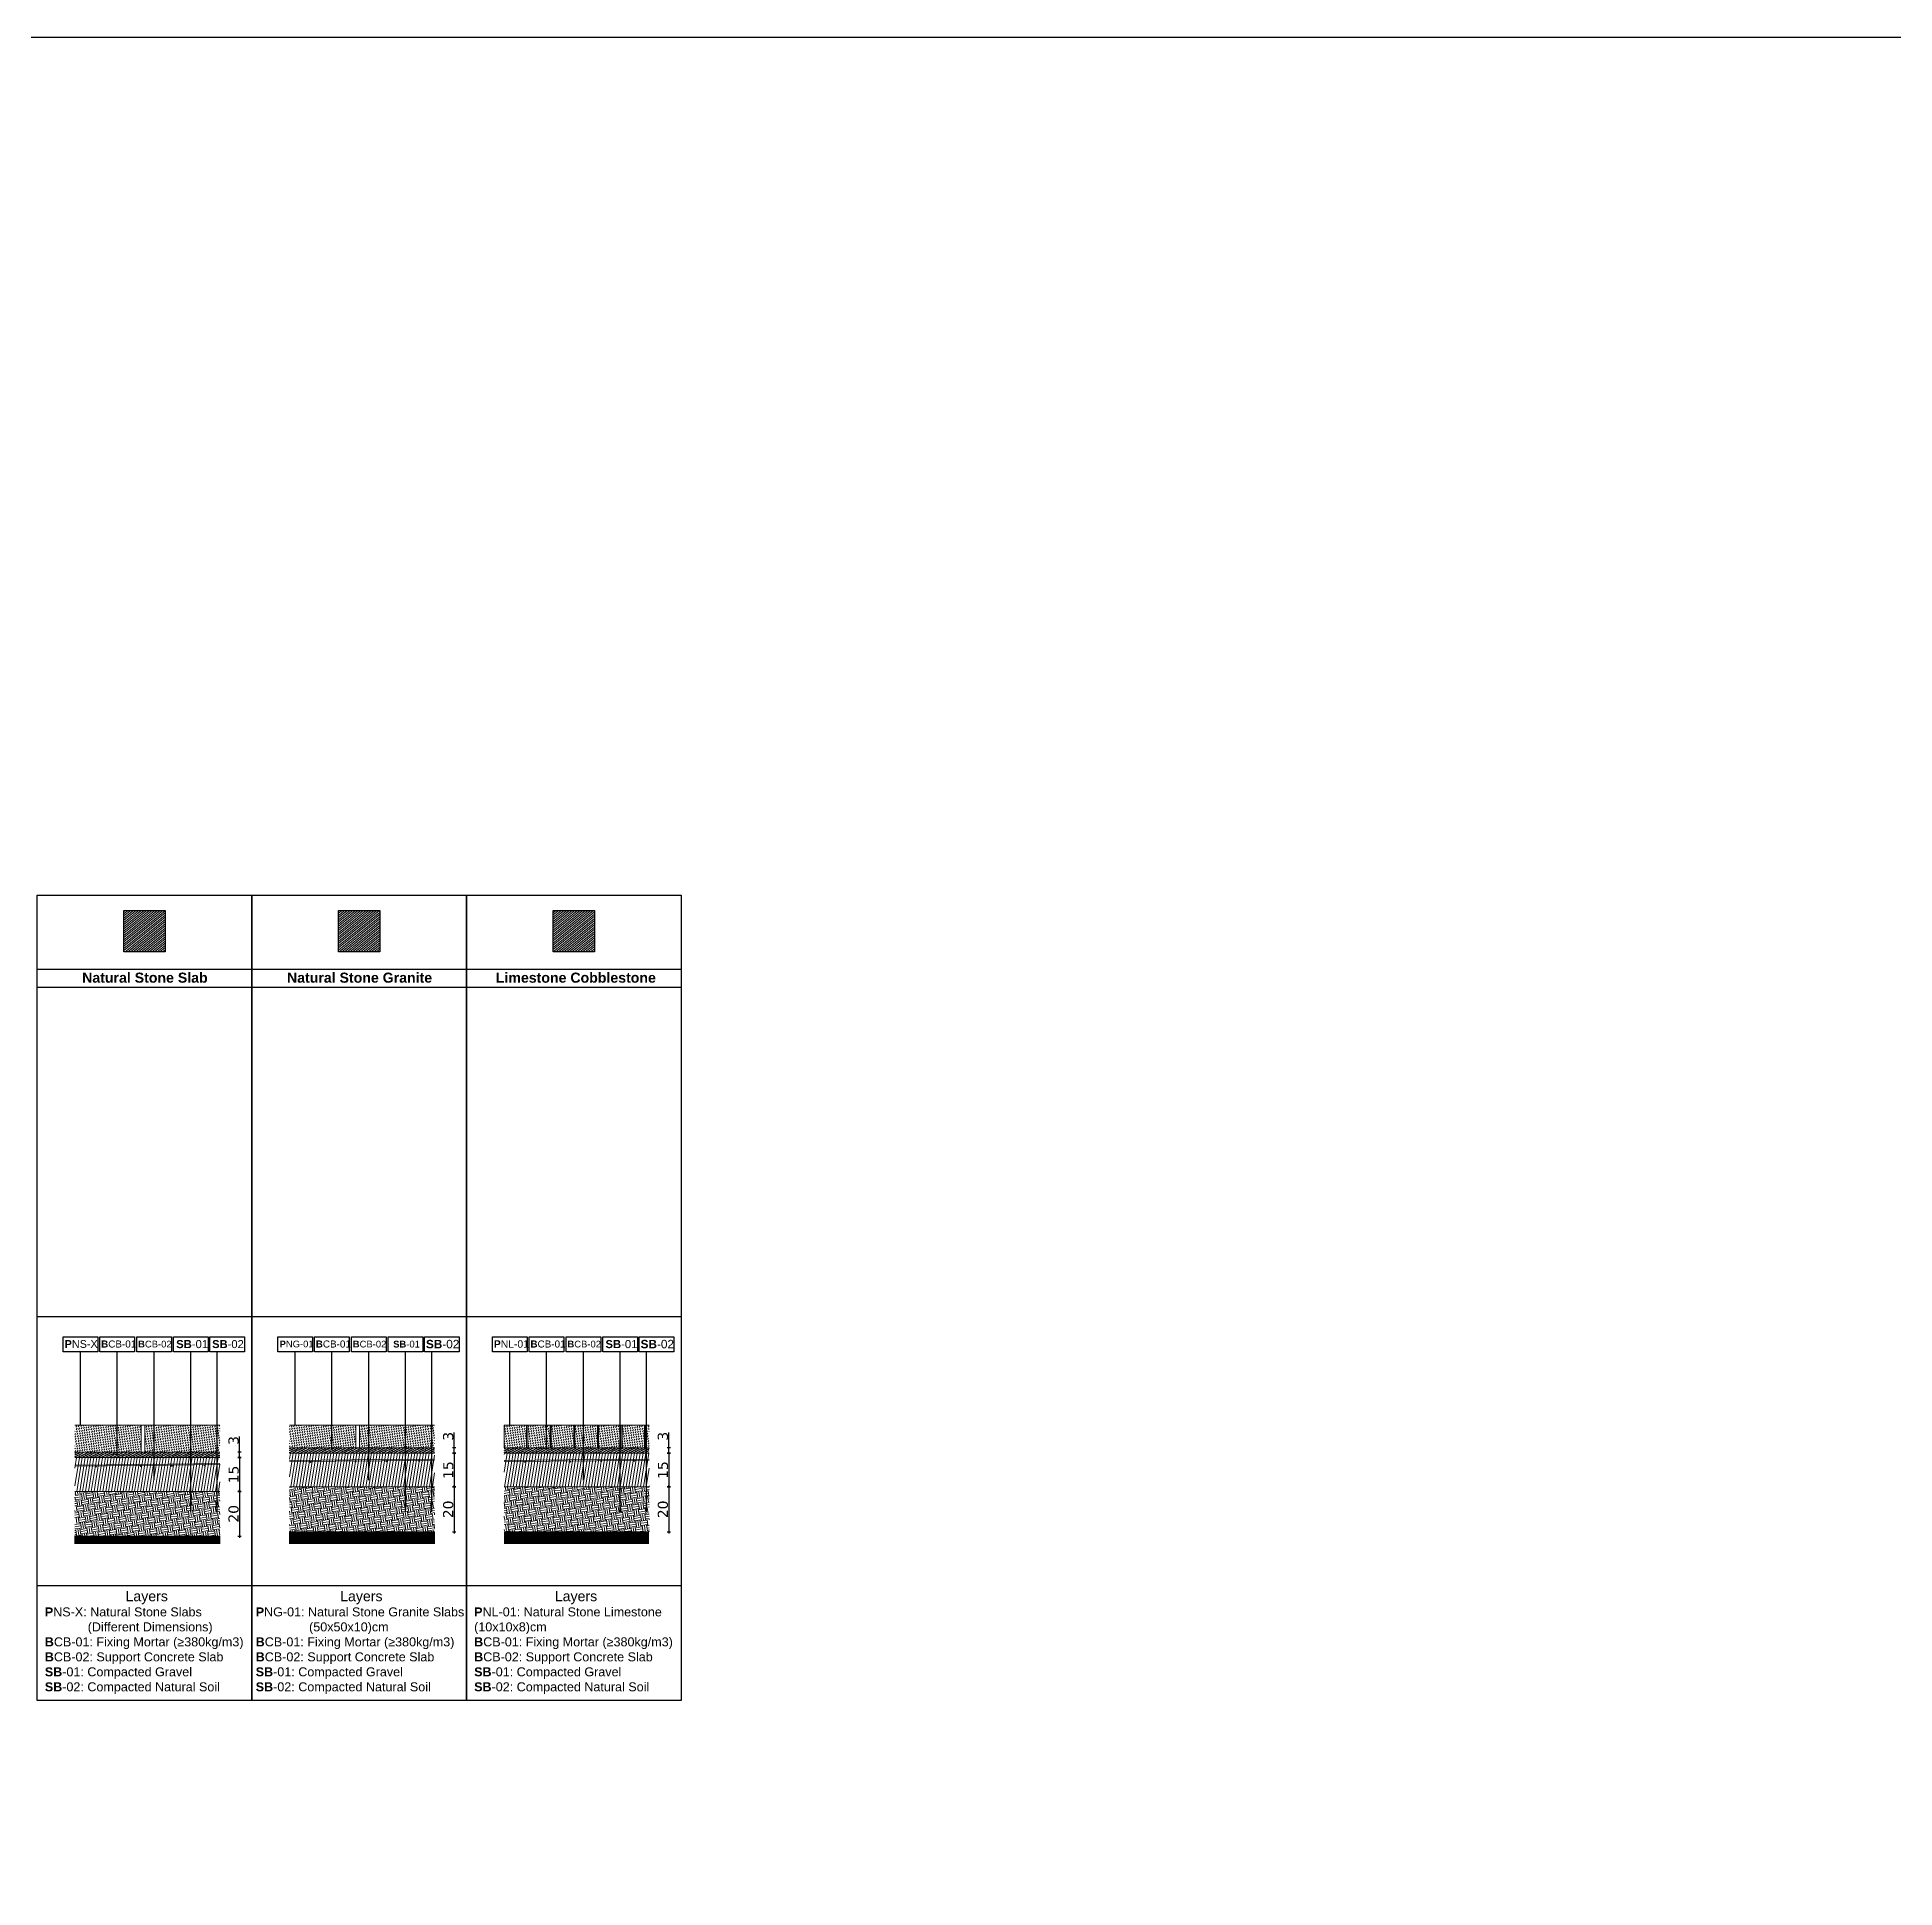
# Model space of a CAD drawing. Header units: metres. Extents: x -3261 to 8022, y -619 to 1849.
# Drawn here: x -1536 to -709, y 759 to 1582 of the extents above; entities that cross this region are included whole.
import ezdxf

# ---------------------------------------------------------------- set-up
doc = ezdxf.new("R2010")
doc.units = ezdxf.units.M
doc.header["$MEASUREMENT"] = 0
doc.header["$PDMODE"] = 34
doc.header["$PDSIZE"] = 1
for name, color, linetype in [('0-TX-1_25', 7, 'Continuous'), ('01-TX', 7, 'Continuous'), ('02-L-Caratula', 252, 'Continuous'), ('0_Planta_Cotas', 251, 'Continuous'), ('A-KEYPLAN', 7, 'Continuous'), ('A-KEYPLAN_HATCH', 7, 'Continuous'), ('A_TEXT_2', 7, 'Continuous'), ('COTAUX', 7, 'Continuous')]:
    doc.layers.add(name, color=color, linetype=linetype)
for name, color, linetype, lineweight, true_color in [('03-TR-Paviment_05_Open Joint Pavement', 7, 'Continuous', 5, 0xbcab76), ('03-TR-Paviment_08_Natural Stone Bleachers', 7, 'Continuous', 5, 0xbcab76), ('03-TR-Paviment_09_Natural Stone Slab', 7, 'Continuous', 5, 0x999680), ('03-TR-Paviment_09_Natural Stone Slopes', 7, 'Continuous', 5, 0xbcab76)]:
    doc.layers.add(name, color=color, linetype=linetype, lineweight=lineweight, true_color=true_color)
for name, color, linetype, lineweight in [('1-CM', 7, 'Continuous', 0), ('2-metall', 5, 'Continuous', 0), ('3-TR Formigó', 252, 'Continuous', 0), ('3-TR Seleccionat', 44, 'Continuous', 0), ('3-TR Tot-u', 37, 'Continuous', 0)]:
    doc.layers.add(name, color=color, linetype=linetype, lineweight=lineweight)
doc.layers.add('EIT_3 TR sorra', color=7, linetype='Continuous', true_color=0xd8ceb0)
doc.styles.add('E500', font='verdana.ttf', dxfattribs={"height": 1})
doc.styles.get("Standard").update_dxf_attribs({"font": 'arial.ttf'})
doc.dimstyles.new('E500', dxfattribs={"dimscale": 0.03, "dimtxt": 30, "dimasz": 1, "dimexe": 0.1, "dimexo": 1, "dimgap": 8, "dimtad": 1, "dimzin": 0, "dimdsep": 46, "dimtxsty": 'E500', "dimblk1": 'LINCOT500', "dimblk2": 'LINCOT500', "dimsah": 1, "dimcen": 0.1, "dimdle": 0.1, "dimse1": 1, "dimse2": 1, "dimclrt": 256, "dimadec": 0, "dimazin": 0, "dimtfac": 0.015385, "dimtofl": 0, "dimtmove": 0, "dimatfit": 3, "dimldrblk": 'LINCOT500', "dimfxl": 1, "dimtolj": 1, "dimtzin": 0, "dimarcsym": 0})
pattern_1 = [(90, (757.29018, -1203.59806), (-0.375, 6e-17), [])]
pattern_2 = [(260.717092, (-5144.7898, -1678.7666), (1.25336793, -0.20486296), [])]
pattern_3 = [(279.175244, (-14931.327, -3857.6515), (2.91251617, -2.1024865), [2.54, -2.54]), (279.175244, (-14930.3867, -3857.4996), (2.91251617, -2.1024865), [2.54, -2.54]), (279.175244, (-14929.4463, -3857.3477), (2.91251617, -2.1024865), [2.54, -2.54]), (9.175244, (-14929.0823, -3857.6105), (2.1024865, 2.91251617), [2.54, -2.54]), (9.175244, (-14928.9304, -3858.5509), (2.1024865, 2.91251617), [2.54, -2.54]), (9.175244, (-14928.7785, -3859.4912), (2.1024865, 2.91251617), [2.54, -2.54])]
pattern_4 = [(25.97439, (-734.5663, 148.9448), (0.8650703, 1.2690625), [1.905, -0.381, 0, -0.381])]

# ---------------------------------------------------------------- blocks, each defined once
blk = doc.blocks.new('hatch keyplan 2')
at = {"layer": 'A-KEYPLAN_HATCH'}
blk.add_lwpolyline([(0, 0.00548), (0.01287, 0.00548), (0.01287, 0), (0, 0)], close=True, dxfattribs=at)
blk = doc.blocks.new('hatch keyplan')
at = {"layer": 'A-KEYPLAN_HATCH'}
blk.add_blockref('hatch keyplan 2', (1.43058, 0.85215), dxfattribs=at)
blk = doc.blocks.new('B-CB02')
at = {"layer": 'A-KEYPLAN_HATCH'}
blk.add_blockref('hatch keyplan', (-1.43058, -0.85215), dxfattribs=at)
at = {"layer": 'A_TEXT_2', "insert": (-0.0008, 0.00409), "char_height": 0.0025, "attachment_point": 1}
blk.add_mtext_dynamic_manual_height_columns('\\pi0.00129;{\\fArial|b1|i0|c0|p34;B}CB-02', width=0.0145619, gutter_width=0.015, heights=[0], dxfattribs=at)
blk = doc.blocks.new('B-CB01')
at = {"layer": 'A-KEYPLAN_HATCH'}
blk.add_blockref('hatch keyplan', (-1.43058, -0.85215), dxfattribs=at)
at = {"layer": 'A_TEXT_2', "insert": (-0.00116, 0.00417), "char_height": 0.002625, "attachment_point": 1}
blk.add_mtext_dynamic_manual_height_columns('\\pi0.00159;{\\fArial|b1|i0|c0|p34;B}CB-01', width=0.01529, gutter_width=0.01575, heights=[0], dxfattribs=at)
blk = doc.blocks.new('LINCOT500')
for p, q in [((0, -25), (0, 25)), ((0, 0), (25, 0))]:
    blk.add_line(p, q)
at = {"const_width": 4.69}
blk.add_lwpolyline([(9, -9), (-9, 9)], dxfattribs=at)
at = {"layer": 'COTAUX'}
blk.add_line((0, 0), (-3, 0), dxfattribs=at)
blk = doc.blocks.new('*D176')
at = {"layer": '0_Planta_Cotas', "color": 0, "lineweight": -2, "transparency": 16777216}
for p, q in [((90.03, -266.41), (90.03, -259.44)), ((90.03, -268.78), (90.03, -266.44))]:
    blk.add_line(p, q, dxfattribs=at)
at = {"layer": 'Defpoints', "color": 0, "transparency": 16777216}
for p in [(81.59, -268.81), (81.68, -266.41), (90.03, -268.81)]:
    blk.add_point(p, dxfattribs=at)
at = {"layer": '0_Planta_Cotas', "color": 0, "lineweight": -2, "transparency": 16777216, "xscale": 0.03, "yscale": 0.03, "zscale": 0.03}
for p, rotation in [((90.03, -266.41), 90), ((90.03, -268.81), 270)]:
    blk.add_blockref('LINCOT500', p, dxfattribs=dict(at, rotation=rotation))
at = {"layer": '0_Planta_Cotas', "transparency": 16777216, "insert": (87.45, -261.16), "char_height": 1, "attachment_point": 5, "rotation": 90, "style": 'E500'}
blk.add_mtext('\\A1;{\\H4.5x;3}', dxfattribs=at)
blk = doc.blocks.new('*D177')
at = {"layer": '0_Planta_Cotas', "color": 0, "lineweight": -2, "transparency": 16777216}
blk.add_line((90.03, -283.84), (90.03, -303.78), dxfattribs=at)
at = {"layer": 'Defpoints', "color": 0, "transparency": 16777216}
for p in [(81.59, -283.81), (81.39, -303.81), (90.03, -303.81)]:
    blk.add_point(p, dxfattribs=at)
at = {"layer": '0_Planta_Cotas', "color": 0, "lineweight": -2, "transparency": 16777216, "xscale": 0.03, "yscale": 0.03, "zscale": 0.03}
for p, rotation in [((90.03, -283.81), 90), ((90.03, -303.81), 270)]:
    blk.add_blockref('LINCOT500', p, dxfattribs=dict(at, rotation=rotation))
at = {"layer": '0_Planta_Cotas', "transparency": 16777216, "insert": (87.45, -293.81), "char_height": 1, "attachment_point": 5, "rotation": 90, "style": 'E500'}
blk.add_mtext('\\A1;{\\H4.5x;20 }', dxfattribs=at)
blk = doc.blocks.new('*D178')
at = {"layer": '0_Planta_Cotas', "color": 0, "lineweight": -2, "transparency": 16777216}
blk.add_line((90.03, -268.84), (90.03, -283.78), dxfattribs=at)
at = {"layer": 'Defpoints', "color": 0, "transparency": 16777216}
for p in [(81.59, -268.81), (81.39, -283.81), (90.03, -283.81)]:
    blk.add_point(p, dxfattribs=at)
at = {"layer": '0_Planta_Cotas', "color": 0, "lineweight": -2, "transparency": 16777216, "xscale": 0.03, "yscale": 0.03, "zscale": 0.03}
for p, rotation in [((90.03, -268.81), 90), ((90.03, -283.81), 270)]:
    blk.add_blockref('LINCOT500', p, dxfattribs=dict(at, rotation=rotation))
at = {"layer": '0_Planta_Cotas', "transparency": 16777216, "insert": (87.49, -276.31), "char_height": 1, "attachment_point": 5, "rotation": 90, "style": 'E500'}
blk.add_mtext('\\A1;{\\H4.5x;15}', dxfattribs=at)
blk = doc.blocks.new('*D179')
at = {"layer": '0_Planta_Cotas', "color": 0, "lineweight": -2, "transparency": 16777216}
for p, q in [((90.03, -264.42), (90.03, -257.61)), ((90.03, -266.79), (90.03, -264.45))]:
    blk.add_line(p, q, dxfattribs=at)
at = {"layer": 'Defpoints', "color": 0, "transparency": 16777216}
for p in [(81.68, -264.42), (81.59, -266.82), (90.03, -266.82)]:
    blk.add_point(p, dxfattribs=at)
at = {"layer": '0_Planta_Cotas', "color": 0, "lineweight": -2, "transparency": 16777216, "xscale": 0.03, "yscale": 0.03, "zscale": 0.03}
for p, rotation in [((90.03, -264.42), 90), ((90.03, -266.82), 270)]:
    blk.add_blockref('LINCOT500', p, dxfattribs=dict(at, rotation=rotation))
at = {"layer": '0_Planta_Cotas', "transparency": 16777216, "insert": (87.45, -259.33), "char_height": 1, "attachment_point": 5, "rotation": 90, "style": 'E500'}
blk.add_mtext('\\A1;{\\H4.5x;3}', dxfattribs=at)
blk = doc.blocks.new('*D180')
at = {"layer": '0_Planta_Cotas', "color": 0, "lineweight": -2, "transparency": 16777216}
blk.add_line((90.03, -281.85), (90.03, -301.79), dxfattribs=at)
at = {"layer": 'Defpoints', "color": 0, "transparency": 16777216}
for p in [(81.59, -281.82), (81.39, -301.82), (90.03, -301.82)]:
    blk.add_point(p, dxfattribs=at)
at = {"layer": '0_Planta_Cotas', "color": 0, "lineweight": -2, "transparency": 16777216, "xscale": 0.03, "yscale": 0.03, "zscale": 0.03}
for p, rotation in [((90.03, -281.82), 90), ((90.03, -301.82), 270)]:
    blk.add_blockref('LINCOT500', p, dxfattribs=dict(at, rotation=rotation))
at = {"layer": '0_Planta_Cotas', "transparency": 16777216, "insert": (87.45, -291.82), "char_height": 1, "attachment_point": 5, "rotation": 90, "style": 'E500'}
blk.add_mtext('\\A1;{\\H4.5x;20}', dxfattribs=at)
blk = doc.blocks.new('*D181')
at = {"layer": '0_Planta_Cotas', "color": 0, "lineweight": -2, "transparency": 16777216}
blk.add_line((90.03, -266.85), (90.03, -281.79), dxfattribs=at)
at = {"layer": 'Defpoints', "color": 0, "transparency": 16777216}
for p in [(81.59, -266.82), (81.39, -281.82), (90.03, -281.82)]:
    blk.add_point(p, dxfattribs=at)
at = {"layer": '0_Planta_Cotas', "color": 0, "lineweight": -2, "transparency": 16777216, "xscale": 0.03, "yscale": 0.03, "zscale": 0.03}
for p, rotation in [((90.03, -266.82), 90), ((90.03, -281.82), 270)]:
    blk.add_blockref('LINCOT500', p, dxfattribs=dict(at, rotation=rotation))
at = {"layer": '0_Planta_Cotas', "transparency": 16777216, "insert": (87.49, -274.32), "char_height": 1, "attachment_point": 5, "rotation": 90, "style": 'E500'}
blk.add_mtext('\\A1;{\\H4.5x;15}', dxfattribs=at)
blk = doc.blocks.new('SB-02')
at = {"layer": 'A-KEYPLAN_HATCH'}
blk.add_blockref('hatch keyplan', (-1.43058, -0.85215), dxfattribs=at)
at = {"layer": 'A_TEXT_2', "insert": (-0.00261, 0.00442), "char_height": 0.003125, "attachment_point": 1}
blk.add_mtext_dynamic_manual_height_columns('\\pi0.00311;{\\fArial|b1|i0|c0|p34;SB}-02', width=0.0182024, gutter_width=0.01875, heights=[0], dxfattribs=at)
blk = doc.blocks.new('*D182')
at = {"layer": '0_Planta_Cotas', "color": 0, "lineweight": -2, "transparency": 16777216}
for p, q in [((90.03, -264.42), (90.03, -257.56)), ((90.03, -266.79), (90.03, -264.45))]:
    blk.add_line(p, q, dxfattribs=at)
at = {"layer": 'Defpoints', "color": 0, "transparency": 16777216}
for p in [(81.68, -264.42), (81.59, -266.82), (90.03, -266.82)]:
    blk.add_point(p, dxfattribs=at)
at = {"layer": '0_Planta_Cotas', "color": 0, "lineweight": -2, "transparency": 16777216, "xscale": 0.03, "yscale": 0.03, "zscale": 0.03}
for p, rotation in [((90.03, -264.42), 90), ((90.03, -266.82), 270)]:
    blk.add_blockref('LINCOT500', p, dxfattribs=dict(at, rotation=rotation))
at = {"layer": '0_Planta_Cotas', "transparency": 16777216, "insert": (87.45, -259.28), "char_height": 1, "attachment_point": 5, "rotation": 90, "style": 'E500'}
blk.add_mtext('\\A1;{\\H4.5x;3}', dxfattribs=at)
blk = doc.blocks.new('*D183')
at = {"layer": '0_Planta_Cotas', "color": 0, "lineweight": -2, "transparency": 16777216}
blk.add_line((90.03, -281.85), (90.03, -301.79), dxfattribs=at)
at = {"layer": 'Defpoints', "color": 0, "transparency": 16777216}
for p in [(81.59, -281.82), (81.39, -301.82), (90.03, -301.82)]:
    blk.add_point(p, dxfattribs=at)
at = {"layer": '0_Planta_Cotas', "color": 0, "lineweight": -2, "transparency": 16777216, "xscale": 0.03, "yscale": 0.03, "zscale": 0.03}
for p, rotation in [((90.03, -281.82), 90), ((90.03, -301.82), 270)]:
    blk.add_blockref('LINCOT500', p, dxfattribs=dict(at, rotation=rotation))
at = {"layer": '0_Planta_Cotas', "transparency": 16777216, "insert": (87.45, -291.82), "char_height": 1, "attachment_point": 5, "rotation": 90, "style": 'E500'}
blk.add_mtext('\\A1;{\\H4.5x;20 }', dxfattribs=at)
blk = doc.blocks.new('*D184')
at = {"layer": '0_Planta_Cotas', "color": 0, "lineweight": -2, "transparency": 16777216}
blk.add_line((90.03, -266.85), (90.03, -281.79), dxfattribs=at)
at = {"layer": 'Defpoints', "color": 0, "transparency": 16777216}
for p in [(81.59, -266.82), (81.39, -281.82), (90.03, -281.82)]:
    blk.add_point(p, dxfattribs=at)
at = {"layer": '0_Planta_Cotas', "color": 0, "lineweight": -2, "transparency": 16777216, "xscale": 0.03, "yscale": 0.03, "zscale": 0.03}
for p, rotation in [((90.03, -266.82), 90), ((90.03, -281.82), 270)]:
    blk.add_blockref('LINCOT500', p, dxfattribs=dict(at, rotation=rotation))
at = {"layer": '0_Planta_Cotas', "transparency": 16777216, "insert": (87.49, -274.32), "char_height": 1, "attachment_point": 5, "rotation": 90, "style": 'E500'}
blk.add_mtext('\\A1;{\\H4.5x;15}', dxfattribs=at)
blk = doc.blocks.new('Ficha técnica P_10')
at = {"layer": '03-TR-Paviment_09_Natural Stone Slab'}
h = blk.add_hatch(dxfattribs=at)
h.set_pattern_fill('DASH', color=256, scale=0.24, angle=233.432546, style=0, double=1)
h.set_pattern_definition([(233.43255, (-393.5003, 51.5119), (0.1580291, -1.0659807), [0.762, -0.762])])
h.paths.add_polyline_path([(16.762, -254.408), (16.762, -266.408), (46.263, -266.408), (46.263, -254.408)])
h = blk.add_hatch(dxfattribs=at)
h.set_pattern_fill('DASH', color=256, scale=0.24, angle=233.432546, style=0, double=1)
h.set_pattern_definition([(233.43255, (-295.9003, 51.5119), (0.1580291, -1.0659807), [0.762, -0.762])])
h.paths.add_polyline_path([(81.391, -266.408), (81.391, -254.408), (47.863, -254.408), (47.863, -266.408)])
at = {"layer": '03-TR-Paviment_09_Natural Stone Slopes', "linetype": 'Continuous'}
h = blk.add_hatch(dxfattribs=at)
h.set_pattern_fill('ANSI31', color=256, scale=6, angle=-5.9683)
h.paths.add_polyline_path([(38.603, -25.27), (56.955, -25.27), (56.955, -43.754), (38.603, -43.754)])
at = {"layer": '2-metall'}
h = blk.add_hatch(color=256, dxfattribs=at)
edge = h.paths.add_edge_path()
edge.add_arc((46.158, -272.52), 0.24, 0, 360)
h = blk.add_hatch(color=256, dxfattribs=at)
edge = h.paths.add_edge_path()
edge.add_arc((59.97, -272.384), 0.24, 0, 360)
h = blk.add_hatch(color=256, dxfattribs=at)
edge = h.paths.add_edge_path()
edge.add_arc((74.513, -272.24), 0.24, 0, 360)
at = {"layer": '3-TR Formigó'}
h = blk.add_hatch(dxfattribs=at)
h.set_pattern_fill('ANSI31', color=256, scale=0.4, angle=-144.282908, style=0)
h.set_pattern_definition([(260.717092, (-5144.7898, -1680.7666), (1.25336793, -0.20486296), [])])
h.paths.add_polyline_path([(16.762, -268.808), (16.762, -283.808), (81.391, -283.808), (81.391, -268.808)])
at = {"layer": '3-TR Seleccionat'}
h = blk.add_hatch(dxfattribs=at)
h.set_pattern_fill('ANSI31', color=256, scale=3, angle=45)
h.set_pattern_definition(pattern_1)
h.paths.add_polyline_path([(81.391, -303.808), (16.762, -303.808), (16.762, -307.212), (81.391, -307.212)])
at = {"layer": '3-TR Tot-u'}
h = blk.add_hatch(dxfattribs=at)
h.set_pattern_fill('EARTH', color=256, scale=0.4, angle=-80.824756, style=0)
h.set_pattern_definition([(279.175244, (-14931.327, -3859.6515), (2.91251617, -2.1024865), [2.54, -2.54]), (279.175244, (-14930.3867, -3859.4996), (2.91251617, -2.1024865), [2.54, -2.54]), (279.175244, (-14929.4463, -3859.3477), (2.91251617, -2.1024865), [2.54, -2.54]), (9.175244, (-14929.0823, -3859.6105), (2.1024865, 2.91251617), [2.54, -2.54]), (9.175244, (-14928.9304, -3860.5509), (2.1024865, 2.91251617), [2.54, -2.54]), (9.175244, (-14928.7785, -3861.4912), (2.1024865, 2.91251617), [2.54, -2.54])])
h.paths.add_polyline_path([(16.762, -283.808), (16.762, -303.808), (81.368, -303.808), (81.368, -283.808)])
at = {"layer": 'EIT_3 TR sorra'}
h = blk.add_hatch(dxfattribs=at)
h.set_pattern_fill('ANSI36', color=256, scale=0.24, angle=-19.025606, style=0, double=1)
h.set_pattern_definition([(25.97439, (-734.5663, 146.9448), (0.8650703, 1.2690625), [1.905, -0.381, 0, -0.381])])
h.paths.add_polyline_path([(16.762, -266.408), (16.762, -268.808), (81.391, -268.808), (81.391, -266.408)])
at = {"layer": '0-TX-1_25'}
for points in [[(19.304, -254.408), (19.342, -221.633)], [(35.632, -267.714), (35.676, -221.669)], [(52.071, -278.795), (52.104, -221.691)]]:
    blk.add_lwpolyline(points, dxfattribs=at)
at = {"layer": '0-TX-1_25', "elevation": -0.106}
for points in [[(68.369, -292.879), (68.37, -221.698)], [(80.182, -292.879), (80.184, -221.698)]]:
    blk.add_lwpolyline(points, dxfattribs=at)
at = {"layer": '02-L-Caratula'}
for points in [[(95.558, -18.512), (95.558, -376.944), (0, -376.944), (0, -18.512)], [(0, -18.512), (95.558, -18.512)], [(0, -51.512), (95.558, -51.512)], [(0, -59.512), (95.558, -59.512)], [(0, -206.012), (95.558, -206.012)], [(0, -325.653), (95.558, -325.653)]]:
    blk.add_lwpolyline(points, dxfattribs=at)
at = {"layer": '1-CM'}
for points in [[(46.263, -266.408), (46.263, -254.408), (16.762, -254.408)], [(16.762, -254.408), (81.391, -254.408)], [(81.391, -254.408), (47.863, -254.408), (47.863, -266.408)], [(16.762, -266.408), (81.391, -266.408)], [(16.762, -268.808), (81.391, -268.808)], [(16.762, -283.808), (81.391, -283.808)], [(16.762, -303.808), (81.391, -303.808)]]:
    blk.add_lwpolyline(points, dxfattribs=at)
at = {"layer": '2-metall'}
for p, q in [((58.125, -271.683), (16.762, -272.093)), ((58.125, -271.683), (16.762, -272.093)), ((58.129, -272.163), (16.762, -272.573)), ((58.129, -272.163), (16.762, -272.573)), ((81.391, -271.453), (58.125, -271.683)), ((81.391, -271.453), (58.125, -271.683)), ((81.391, -271.933), (58.129, -272.163)), ((81.391, -271.933), (58.129, -272.163))]:
    blk.add_line(p, q, dxfattribs=at)
for centre in [(26.159, -272.719), (26.159, -272.719), (46.158, -272.52), (46.158, -272.52), (46.158, -272.52), (59.97, -272.384), (59.97, -272.384), (74.513, -272.24), (74.513, -272.24), (74.513, -272.24)]:
    blk.add_circle(centre, 0.24, dxfattribs=at)
at = {"layer": 'A-KEYPLAN'}
blk.add_lwpolyline([(38.603, -25.27), (56.955, -25.27), (56.955, -43.754), (38.603, -43.754)], close=True, dxfattribs=at)
at = {"color": 244, "true_color": 0x991b1e, "xscale": 1199.999999962116, "yscale": 1199.999999962116, "zscale": 1199.999999962116}
for name, p in [('B-CB01', (27.951, -221.669)), ('B-CB02', (44.379, -221.691))]:
    blk.add_blockref(name, p, dxfattribs=at)
at = {"layer": 'A-KEYPLAN_HATCH'}
for p, xscale, yscale, zscale in [((-1705.078, -1244.245), 1199.999999962116, 1199.999999962116, 1199.999999962116), ((-1656.051, -1244.274, -0.106), 1199.999999962115, 1199.999999962115, 1199.999999962115), ((-1639.765, -1244.274, -0.106), 1199.999999962115, 1199.999999962115, 1199.999999962115)]:
    blk.add_blockref('hatch keyplan', p, dxfattribs=dict(at, xscale=xscale, yscale=yscale, zscale=zscale))
at = {"layer": '01-TX', "attachment_point": 1, "rotation": 0}
for s, width, insert, char_height in [('\\pi16.60585;{\\fArial|b1|i0|c0|p34;Natural Stone Slab}', 88.39349, (3.415, -52.967), 4.5), ('\\pi35.91163,t80.91163;Layers', 89.98902, (3.415, -328.2), 4.5), ('{\\fArial|b1|i0|c0|p34;P}NS-X: Natural Stone Slabs\\P^I  (Different Dimensions)\\P{\\fArial|b1|i0|c0|p34;B}CB-01: Fixing Mortar (≥380kg/m3)\\P{\\fArial|b1|i0|c0|p34;B}CB-02: Support Concrete Slab\\P{\\fArial|b1|i0|c0|p34;SB}-01: Compacted Gravel\\P{\\fArial|b1|i0|c0|p34;SB}-02: Compacted Natural Soil', 89.98902, (3.415, -335.45), 4)]:
    blk.add_mtext_dynamic_manual_height_columns(s, width=width, gutter_width=1, heights=[0], dxfattribs=dict(at, insert=insert, char_height=char_height))
at = {"layer": 'A_TEXT_2', "attachment_point": 1}
for s, width, gutter_width, insert, char_height in [('\\pi2.87356;{\\fArial|b1|i0|c0|p34;P}NS-X', 20.09545, 20.7, (9.358, -216.496), 3.45), ('\\pi3.90955;{\\fArial|b1|i0|c0|p34;SB}-01', 20.96917, 21.6, (57.951, -216.475, -0.106), 3.6), ('\\pi3.54319;{\\fArial|b1|i0|c0|p34;SB}-02', 20.75074, 21.375, (74.346, -216.495, -0.106), 3.5625)]:
    blk.add_mtext_dynamic_manual_height_columns(s, width=width, gutter_width=gutter_width, heights=[0], dxfattribs=dict(at, insert=insert, char_height=char_height))
at = {"layer": '0_Planta_Cotas'}
dim = blk.add_linear_dim(base=(90.03, -268.808), p1=(81.68, -266.408), p2=(81.59, -268.808), angle=90, text='{\\H4.5x;3}', dimstyle='E500', dxfattribs=at)
dim.commit()
dim.dimension.update_dxf_attribs({"geometry": '*D176', "text_midpoint": (90.03, -261.162), "dimtype": 160})
for base, p1, p2, text, picture, middle in [((90.03, -283.808), (81.59, -268.808), (81.391, -283.808), '{\\H4.5x;15}', '*D178', (87.486, -276.308)), ((90.03, -303.808), (81.59, -283.808), (81.391, -303.808), '{\\H4.5x;20 }', '*D177', (87.447, -293.808))]:
    dim = blk.add_linear_dim(base=base, p1=p1, p2=p2, angle=90, text=text, dimstyle='E500', override={"dimtmove": 1}, dxfattribs=at)
    dim.commit()
    dim.dimension.update_dxf_attribs({"geometry": picture, "text_midpoint": middle})
blk = doc.blocks.new('Ficha técnica p_12')
at = {"layer": '03-TR-Paviment_09_Natural Stone Slab', "true_color": 0xdac8c9}
h = blk.add_hatch(dxfattribs=at)
h.set_pattern_fill('DASH', color=254, scale=0.24, angle=233.432546, style=0, double=1)
h.set_pattern_definition([(233.43255, (-393.5003, 51.5119), (0.1580291, -1.0659807), [0.762, -0.762])])
h.paths.add_polyline_path([(16.762, -254.408), (16.762, -264.408), (46.263, -264.408), (46.263, -254.408)])
h = blk.add_hatch(dxfattribs=at)
h.set_pattern_fill('DASH', color=254, scale=0.24, angle=233.432546, style=0, double=1)
h.set_pattern_definition([(233.43255, (-295.9003, 51.5119), (0.1580291, -1.0659807), [0.762, -0.762])])
h.paths.add_polyline_path([(81.391, -264.408), (81.391, -254.408), (47.863, -254.408), (47.863, -264.408)])
at = {"layer": '03-TR-Paviment_09_Natural Stone Slopes', "linetype": 'Continuous', "true_color": 0xddc6c6}
h = blk.add_hatch(dxfattribs=at)
h.set_pattern_fill('ANSI31', color=254, scale=6, angle=-5.9683)
h.paths.add_polyline_path([(38.603, -25.27), (56.955, -25.27), (56.955, -43.754), (38.603, -43.754)])
at = {"layer": '2-metall'}
h = blk.add_hatch(color=256, dxfattribs=at)
edge = h.paths.add_edge_path()
edge.add_arc((46.158, -270.52), 0.24, 0, 360)
h = blk.add_hatch(color=256, dxfattribs=at)
edge = h.paths.add_edge_path()
edge.add_arc((59.97, -270.384), 0.24, 0, 360)
h = blk.add_hatch(color=256, dxfattribs=at)
edge = h.paths.add_edge_path()
edge.add_arc((74.513, -270.24), 0.24, 0, 360)
at = {"layer": '3-TR Formigó'}
h = blk.add_hatch(dxfattribs=at)
h.set_pattern_fill('ANSI31', color=256, scale=0.4, angle=-144.282908, style=0)
h.set_pattern_definition(pattern_2)
h.paths.add_polyline_path([(16.762, -266.808), (16.762, -281.808), (81.391, -281.808), (81.391, -266.808)])
at = {"layer": '3-TR Seleccionat'}
h = blk.add_hatch(dxfattribs=at)
h.set_pattern_fill('ANSI31', color=256, scale=3, angle=45)
h.set_pattern_definition(pattern_1)
h.paths.add_polyline_path([(81.391, -301.808), (16.762, -301.808), (16.762, -307.212), (81.391, -307.212)])
at = {"layer": '3-TR Tot-u'}
h = blk.add_hatch(dxfattribs=at)
h.set_pattern_fill('EARTH', color=256, scale=0.4, angle=-80.824756, style=0)
h.set_pattern_definition(pattern_3)
h.paths.add_polyline_path([(16.762, -281.808), (16.762, -301.808), (81.368, -301.808), (81.368, -281.808)])
at = {"layer": 'EIT_3 TR sorra'}
h = blk.add_hatch(dxfattribs=at)
h.set_pattern_fill('ANSI36', color=256, scale=0.24, angle=-19.025606, style=0, double=1)
h.set_pattern_definition(pattern_4)
h.paths.add_polyline_path([(16.762, -264.408), (16.762, -266.808), (81.391, -266.808), (81.391, -264.408)])
at = {"layer": '0-TX-1_25'}
for points in [[(19.304, -254.408), (19.342, -221.633)], [(35.632, -265.122), (35.676, -221.669)], [(52.071, -278.795), (52.104, -221.691)]]:
    blk.add_lwpolyline(points, dxfattribs=at)
at = {"layer": '0-TX-1_25', "elevation": -0.106}
for points in [[(68.369, -292.879), (68.37, -221.698)], [(80.182, -292.879), (80.184, -221.698)]]:
    blk.add_lwpolyline(points, dxfattribs=at)
at = {"layer": '02-L-Caratula'}
for points in [[(95.558, -18.512), (95.558, -376.944), (0, -376.944), (0, -18.512)], [(0, -18.512), (95.558, -18.512)], [(0, -51.512), (95.558, -51.512)], [(0, -59.512), (95.558, -59.512)], [(0, -206.012), (95.558, -206.012)], [(0, -325.653), (95.558, -325.653)]]:
    blk.add_lwpolyline(points, dxfattribs=at)
at = {"layer": '1-CM'}
for points in [[(46.263, -264.408), (46.263, -254.408), (16.762, -254.408)], [(16.762, -254.408), (81.391, -254.408)], [(81.391, -254.408), (47.863, -254.408), (47.863, -264.408)], [(16.762, -264.408), (81.391, -264.408)], [(16.762, -266.808), (81.391, -266.808)], [(16.762, -281.808), (81.391, -281.808)], [(16.762, -301.808), (81.391, -301.808)]]:
    blk.add_lwpolyline(points, dxfattribs=at)
at = {"layer": '2-metall'}
for p, q in [((58.125, -269.683), (16.762, -270.093)), ((58.125, -269.683), (16.762, -270.093)), ((58.129, -270.163), (16.762, -270.573)), ((58.129, -270.163), (16.762, -270.573)), ((81.391, -269.453), (58.125, -269.683)), ((81.391, -269.453), (58.125, -269.683)), ((81.391, -269.933), (58.129, -270.163)), ((81.391, -269.933), (58.129, -270.163))]:
    blk.add_line(p, q, dxfattribs=at)
for centre in [(26.159, -270.719), (26.159, -270.719), (46.158, -270.52), (46.158, -270.52), (46.158, -270.52), (59.97, -270.384), (59.97, -270.384), (74.513, -270.24), (74.513, -270.24), (74.513, -270.24)]:
    blk.add_circle(centre, 0.24, dxfattribs=at)
at = {"layer": 'A-KEYPLAN'}
blk.add_lwpolyline([(38.603, -25.27), (56.955, -25.27), (56.955, -43.754), (38.603, -43.754)], close=True, dxfattribs=at)
at = {"color": 244, "true_color": 0x991b1e}
for name, p, xscale, yscale, zscale in [('B-CB01', (27.951, -221.669), 1199.999999962116, 1199.999999962116, 1199.999999962116), ('B-CB02', (44.379, -221.691), 1199.999999962116, 1199.999999962116, 1199.999999962116), ('SB-02', (76.931, -221.698, -0.106), 1199.999999962115, 1199.999999962115, 1199.999999962115)]:
    blk.add_blockref(name, p, dxfattribs=dict(at, xscale=xscale, yscale=yscale, zscale=zscale))
at = {"layer": 'A-KEYPLAN_HATCH'}
for p, xscale, yscale, zscale in [((-1705.078, -1244.245), 1199.999999962116, 1199.999999962116, 1199.999999962116), ((-1656.051, -1244.274, -0.106), 1199.999999962115, 1199.999999962115, 1199.999999962115)]:
    blk.add_blockref('hatch keyplan', p, dxfattribs=dict(at, xscale=xscale, yscale=yscale, zscale=zscale))
at = {"layer": '01-TX', "attachment_point": 1, "rotation": 0}
for s, width, insert, char_height in [('\\pi12.23478;{\\fArial|b1|i0|c0|p34;Natural Stone Granite}', 88.39349, (3.415, -52.967), 4.5), ('\\pi35.91163,t80.91163;Layers', 89.98902, (3.415, -328.2), 4.5), ('{\\fArial|b1|i0|c0|p34;P}NG-01: Natural Stone Granite Slabs\\P^I     (50x50x10)cm\\P{\\fArial|b1|i0|c0|p34;B}CB-01: Fixing Mortar (≥380kg/m3)\\P{\\fArial|b1|i0|c0|p34;B}CB-02: Support Concrete Slab\\P{\\fArial|b1|i0|c0|p34;SB}-01: Compacted Gravel\\P{\\fArial|b1|i0|c0|p34;SB}-02: Compacted Natural Soil', 92.6796, (1.732, -335.45), 4)]:
    blk.add_mtext_dynamic_manual_height_columns(s, width=width, gutter_width=1, heights=[0], dxfattribs=dict(at, insert=insert, char_height=char_height))
at = {"layer": 'A_TEXT_2', "char_height": 3, "attachment_point": 1}
for s, insert in [('\\pi1.70475;{\\fArial|b1|i0|c0|p34;P}NG-01', (10.66, -216.742)), ('\\pi3.25796;{\\fArial|b1|i0|c0|p34;SB}-01', (59.688, -216.797, -0.106))]:
    blk.add_mtext_dynamic_manual_height_columns(s, width=17.4743, gutter_width=18, heights=[0], dxfattribs=dict(at, insert=insert))
at = {"layer": '0_Planta_Cotas'}
dim = blk.add_linear_dim(base=(90.03, -266.817), p1=(81.68, -264.417), p2=(81.59, -266.817), angle=90, text='{\\H4.5x;3}', dimstyle='E500', dxfattribs=at)
dim.commit()
dim.dimension.update_dxf_attribs({"geometry": '*D179', "text_midpoint": (90.03, -259.329), "dimtype": 160})
for base, p1, p2, text, picture, middle in [((90.03, -281.817), (81.59, -266.817), (81.391, -281.817), '{\\H4.5x;15}', '*D181', (87.486, -274.317)), ((90.03, -301.817), (81.59, -281.817), (81.391, -301.817), '{\\H4.5x;20}', '*D180', (87.447, -291.817))]:
    dim = blk.add_linear_dim(base=base, p1=p1, p2=p2, angle=90, text=text, dimstyle='E500', override={"dimtmove": 1}, dxfattribs=at)
    dim.commit()
    dim.dimension.update_dxf_attribs({"geometry": picture, "text_midpoint": middle})
blk = doc.blocks.new('Ficha técnica_p13')
at = {"layer": '03-TR-Paviment_08_Natural Stone Bleachers'}
h = blk.add_hatch(dxfattribs=at)
h.set_pattern_fill('DASH', color=256, scale=0.24, angle=233.432546, style=0, double=1)
h.set_pattern_definition([(233.43255, (-393.5003, 51.5119), (0.1580291, -1.0659807), [0.762, -0.762])])
h.paths.add_polyline_path([(16.762, -254.408), (16.762, -264.408), (26.762, -264.408), (26.762, -254.408)])
h = blk.add_hatch(dxfattribs=at)
h.set_pattern_fill('DASH', color=256, scale=0.24, angle=233.432546, style=0, double=1)
h.set_pattern_definition([(233.43255, (-383.0003, 51.5119), (0.1580291, -1.0659807), [0.762, -0.762])])
h.paths.add_polyline_path([(27.262, -254.408), (27.262, -264.408), (37.262, -264.408), (37.262, -254.408)])
h = blk.add_hatch(dxfattribs=at)
h.set_pattern_fill('DASH', color=256, scale=0.24, angle=233.432546, style=0, double=1)
h.set_pattern_definition([(233.43255, (-372.5003, 51.5119), (0.1580291, -1.0659807), [0.762, -0.762])])
h.paths.add_polyline_path([(37.762, -254.408), (37.762, -264.408), (47.762, -264.408), (47.762, -254.408)])
h = blk.add_hatch(dxfattribs=at)
h.set_pattern_fill('DASH', color=256, scale=0.24, angle=233.432546, style=0, double=1)
h.set_pattern_definition([(233.43255, (-362.0003, 51.5119), (0.1580291, -1.0659807), [0.762, -0.762])])
h.paths.add_polyline_path([(48.262, -254.408), (48.262, -264.408), (58.262, -264.408), (58.262, -254.408)])
h = blk.add_hatch(dxfattribs=at)
h.set_pattern_fill('DASH', color=256, scale=0.24, angle=233.432546, style=0, double=1)
h.set_pattern_definition([(233.43255, (-351.5003, 51.5119), (0.1580291, -1.0659807), [0.762, -0.762])])
h.paths.add_polyline_path([(58.762, -254.408), (58.762, -264.408), (68.762, -264.408), (68.762, -254.408)])
h = blk.add_hatch(dxfattribs=at)
h.set_pattern_fill('DASH', color=256, scale=0.24, angle=233.432546, style=0, double=1)
h.set_pattern_definition([(233.43255, (-341.0003, 51.5119), (0.1580291, -1.0659807), [0.762, -0.762])])
h.paths.add_polyline_path([(69.262, -254.408), (69.262, -264.408), (79.262, -264.408), (79.262, -254.408)])
h = blk.add_hatch(dxfattribs=at)
h.set_pattern_fill('DASH', color=256, scale=0.24, angle=233.432546, style=0, double=1)
h.set_pattern_definition([(233.43255, (-330.5003, 51.5119), (0.1580291, -1.0659807), [0.762, -0.762])])
h.paths.add_polyline_path([(81.391, -264.408), (81.391, -254.408), (79.762, -254.408), (79.762, -264.408)])
at = {"layer": '03-TR-Paviment_09_Natural Stone Slopes', "linetype": 'Continuous'}
h = blk.add_hatch(dxfattribs=at)
h.set_pattern_fill('ANSI31', color=256, scale=6, angle=-5.9683)
h.paths.add_polyline_path([(38.603, -25.27), (56.955, -25.27), (56.955, -43.754), (38.603, -43.754)])
at = {"layer": '2-metall'}
h = blk.add_hatch(color=256, dxfattribs=at)
edge = h.paths.add_edge_path()
edge.add_arc((46.158, -270.52), 0.24, 0, 360)
h = blk.add_hatch(color=256, dxfattribs=at)
edge = h.paths.add_edge_path()
edge.add_arc((59.97, -270.384), 0.24, 0, 360)
h = blk.add_hatch(color=256, dxfattribs=at)
edge = h.paths.add_edge_path()
edge.add_arc((74.513, -270.24), 0.24, 0, 360)
at = {"layer": '3-TR Formigó'}
h = blk.add_hatch(dxfattribs=at)
h.set_pattern_fill('ANSI31', color=256, scale=0.4, angle=-144.282908, style=0)
h.set_pattern_definition(pattern_2)
h.paths.add_polyline_path([(16.762, -266.808), (16.762, -281.808), (81.391, -281.808), (81.391, -266.808)])
at = {"layer": '3-TR Seleccionat'}
h = blk.add_hatch(dxfattribs=at)
h.set_pattern_fill('ANSI31', color=256, scale=3, angle=45)
h.set_pattern_definition(pattern_1)
h.paths.add_polyline_path([(81.391, -301.808), (16.762, -301.808), (16.762, -307.212), (81.391, -307.212)])
at = {"layer": '3-TR Tot-u'}
h = blk.add_hatch(dxfattribs=at)
h.set_pattern_fill('EARTH', color=256, scale=0.4, angle=-80.824756, style=0)
h.set_pattern_definition(pattern_3)
h.paths.add_polyline_path([(16.762, -281.808), (16.762, -301.808), (81.368, -301.808), (81.368, -281.808)])
at = {"layer": 'EIT_3 TR sorra'}
h = blk.add_hatch(dxfattribs=at)
h.set_pattern_fill('ANSI36', color=256, scale=0.24, angle=-19.025606, style=0, double=1)
h.set_pattern_definition(pattern_4)
h.paths.add_polyline_path([(16.762, -264.408), (16.762, -266.808), (81.391, -266.808), (81.391, -264.408)])
at = {"layer": '0-TX-1_25'}
for points in [[(19.304, -254.408), (19.342, -221.633)], [(35.632, -265.122), (35.676, -221.669)], [(52.071, -278.795), (52.104, -221.691)]]:
    blk.add_lwpolyline(points, dxfattribs=at)
at = {"layer": '0-TX-1_25', "elevation": -0.106}
for points in [[(68.369, -292.879), (68.37, -221.698)], [(80.182, -292.879), (80.184, -221.698)]]:
    blk.add_lwpolyline(points, dxfattribs=at)
at = {"layer": '02-L-Caratula'}
for points in [[(95.558, -18.512), (95.558, -376.944), (0, -376.944), (0, -18.512)], [(0, -18.512), (95.558, -18.512)], [(0, -51.512), (95.558, -51.512)], [(0, -59.512), (95.558, -59.512)], [(0, -206.012), (95.558, -206.012)], [(0, -325.653), (95.558, -325.653)]]:
    blk.add_lwpolyline(points, dxfattribs=at)
at = {"layer": '1-CM'}
for points in [[(26.762, -264.408), (26.762, -254.408), (16.762, -254.408)], [(16.762, -254.408), (81.391, -254.408)], [(37.262, -264.408), (37.262, -254.408), (27.262, -254.408)], [(47.762, -264.408), (47.762, -254.408), (37.762, -254.408)], [(58.262, -264.408), (58.262, -254.408), (48.262, -254.408)], [(68.762, -264.408), (68.762, -254.408), (58.762, -254.408)], [(79.262, -264.408), (79.262, -254.408), (69.262, -254.408)], [(81.391, -254.408), (79.762, -254.408)], [(81.391, -264.408), (79.762, -264.408), (79.762, -254.408), (81.391, -254.408)], [(16.762, -264.408), (81.391, -264.408)], [(16.762, -266.808), (81.391, -266.808)], [(16.762, -281.808), (81.391, -281.808)], [(16.762, -301.808), (81.391, -301.808)]]:
    blk.add_lwpolyline(points, dxfattribs=at)
for points in [[(16.762, -254.408), (26.762, -254.408), (26.762, -264.408), (16.762, -264.408)], [(27.262, -254.408), (37.262, -254.408), (37.262, -264.408), (27.262, -264.408)], [(37.762, -254.408), (47.762, -254.408), (47.762, -264.408), (37.762, -264.408)], [(48.262, -254.408), (58.262, -254.408), (58.262, -264.408), (48.262, -264.408)], [(58.762, -254.408), (68.762, -254.408), (68.762, -264.408), (58.762, -264.408)], [(69.262, -254.408), (79.262, -254.408), (79.262, -264.408), (69.262, -264.408)]]:
    blk.add_lwpolyline(points, close=True, dxfattribs=at)
at = {"layer": '2-metall'}
for p, q in [((58.125, -269.683), (16.762, -270.093)), ((58.125, -269.683), (16.762, -270.093)), ((58.129, -270.163), (16.762, -270.573)), ((58.129, -270.163), (16.762, -270.573)), ((81.391, -269.453), (58.125, -269.683)), ((81.391, -269.453), (58.125, -269.683)), ((81.391, -269.933), (58.129, -270.163)), ((81.391, -269.933), (58.129, -270.163))]:
    blk.add_line(p, q, dxfattribs=at)
for centre in [(26.159, -270.719), (26.159, -270.719), (46.158, -270.52), (46.158, -270.52), (46.158, -270.52), (59.97, -270.384), (59.97, -270.384), (74.513, -270.24), (74.513, -270.24), (74.513, -270.24)]:
    blk.add_circle(centre, 0.24, dxfattribs=at)
at = {"layer": 'A-KEYPLAN'}
blk.add_lwpolyline([(38.603, -25.27), (56.955, -25.27), (56.955, -43.754), (38.603, -43.754)], close=True, dxfattribs=at)
at = {"color": 244, "true_color": 0x991b1e}
for name, p, xscale, yscale, zscale in [('B-CB01', (27.951, -221.669), 1199.999999962116, 1199.999999962116, 1199.999999962116), ('B-CB02', (44.379, -221.691), 1199.999999962116, 1199.999999962116, 1199.999999962116), ('SB-02', (76.931, -221.698, -0.106), 1199.999999962115, 1199.999999962115, 1199.999999962115)]:
    blk.add_blockref(name, p, dxfattribs=dict(at, xscale=xscale, yscale=yscale, zscale=zscale))
at = {"layer": 'A-KEYPLAN_HATCH'}
for p, xscale, yscale, zscale in [((-1705.078, -1244.245), 1199.999999962116, 1199.999999962116, 1199.999999962116), ((-1656.051, -1244.274, -0.106), 1199.999999962115, 1199.999999962115, 1199.999999962115)]:
    blk.add_blockref('hatch keyplan', p, dxfattribs=dict(at, xscale=xscale, yscale=yscale, zscale=zscale))
at = {"layer": '01-TX', "attachment_point": 1, "rotation": 0}
for s, width, insert, char_height in [('\\pi11.5874;{\\fArial|b1|i0|c0|p34;Limestone Cobblestone}', 93.71368, (1.478, -52.967), 4.5), ('\\pi35.91163,t80.91163;Layers', 89.98902, (3.415, -328.2), 4.5), ('{\\fArial|b1|i0|c0|p34;P}NL-01: Natural Stone Limestone ^I   (10x10x8)cm \\P{\\fArial|b1|i0|c0|p34;B}CB-01: Fixing Mortar (≥380kg/m3)\\P{\\fArial|b1|i0|c0|p34;B}CB-02: Support Concrete Slab\\P{\\fArial|b1|i0|c0|p34;SB}-01: Compacted Gravel\\P{\\fArial|b1|i0|c0|p34;SB}-02: Compacted Natural Soil', 89.98902, (3.415, -335.45), 4)]:
    blk.add_mtext_dynamic_manual_height_columns(s, width=width, gutter_width=1, heights=[0], dxfattribs=dict(at, insert=insert, char_height=char_height))
at = {"layer": 'A_TEXT_2', "attachment_point": 1}
for s, width, gutter_width, insert, char_height in [('\\pi2.38621;{\\fArial|b1|i0|c0|p34;P}NL-01', 19.22173, 19.8, (9.792, -216.578), 3.3), ('\\pi3.90955;{\\fArial|b1|i0|c0|p34;SB}-01', 20.96917, 21.6, (57.951, -216.475, -0.106), 3.6)]:
    blk.add_mtext_dynamic_manual_height_columns(s, width=width, gutter_width=gutter_width, heights=[0], dxfattribs=dict(at, insert=insert, char_height=char_height))
at = {"layer": '0_Planta_Cotas'}
dim = blk.add_linear_dim(base=(90.03, -266.817), p1=(81.68, -264.417), p2=(81.59, -266.817), angle=90, text='{\\H4.5x;3}', dimstyle='E500', dxfattribs=at)
dim.commit()
dim.dimension.update_dxf_attribs({"geometry": '*D182', "text_midpoint": (90.03, -259.282), "dimtype": 160})
for base, p1, p2, text, picture, middle in [((90.03, -281.817), (81.59, -266.817), (81.391, -281.817), '{\\H4.5x;15}', '*D184', (87.486, -274.317)), ((90.03, -301.817), (81.59, -281.817), (81.391, -301.817), '{\\H4.5x;20 }', '*D183', (87.447, -291.817))]:
    dim = blk.add_linear_dim(base=base, p1=p1, p2=p2, angle=90, text=text, dimstyle='E500', override={"dimtmove": 1}, dxfattribs=at)
    dim.commit()
    dim.dimension.update_dxf_attribs({"geometry": picture, "text_midpoint": middle})

msp = doc.modelspace()

# ---------------------------------------------------------------- hatches: boundary and pattern name
at = {"layer": '03-TR-Paviment_05_Open Joint Pavement'}
h = msp.add_hatch(dxfattribs=at)
h.set_pattern_fill('_USER', color=256, scale=0.64, angle=234.175244, double=1, pattern_type=0)
h.set_pattern_definition([(234.175244, (-5010.4474, -5601.88145), (0.51891904, -0.37459716), []), (324.175244, (-5010.4474, -5601.88145), (0.37459716, 0.51891904), [])])
edge = h.paths.add_edge_path()
edge.add_line((-808.823, 1025.243), (-808.823, 1017.243))
at = {"layer": '3-TR Seleccionat'}
h = msp.add_hatch(dxfattribs=at)
h.set_pattern_fill('ANSI31', color=256, scale=3, angle=45)
h.paths.add_polyline_path([(-981.533, 778.251), (-981.536, 778.24), (-981.528, 778.249)], flags=17)

# ---------------------------------------------------------------- linework, layer by layer
msp.add_lwpolyline([(-3260.886, 1582.396), (8022.292, 1582.396), (8022.292, -619.082), (-3260.886, -619.082)], close=True)

# ---------------------------------------------------------------- block references
for name, p in [('Ficha técnica P_10', (-1535.723, 1219.104)), ('Ficha técnica p_12', (-1440.165, 1219.104)), ('Ficha técnica_p13', (-1344.607, 1219.104))]:
    msp.add_blockref(name, p)

doc.saveas('drawing.dxf')
